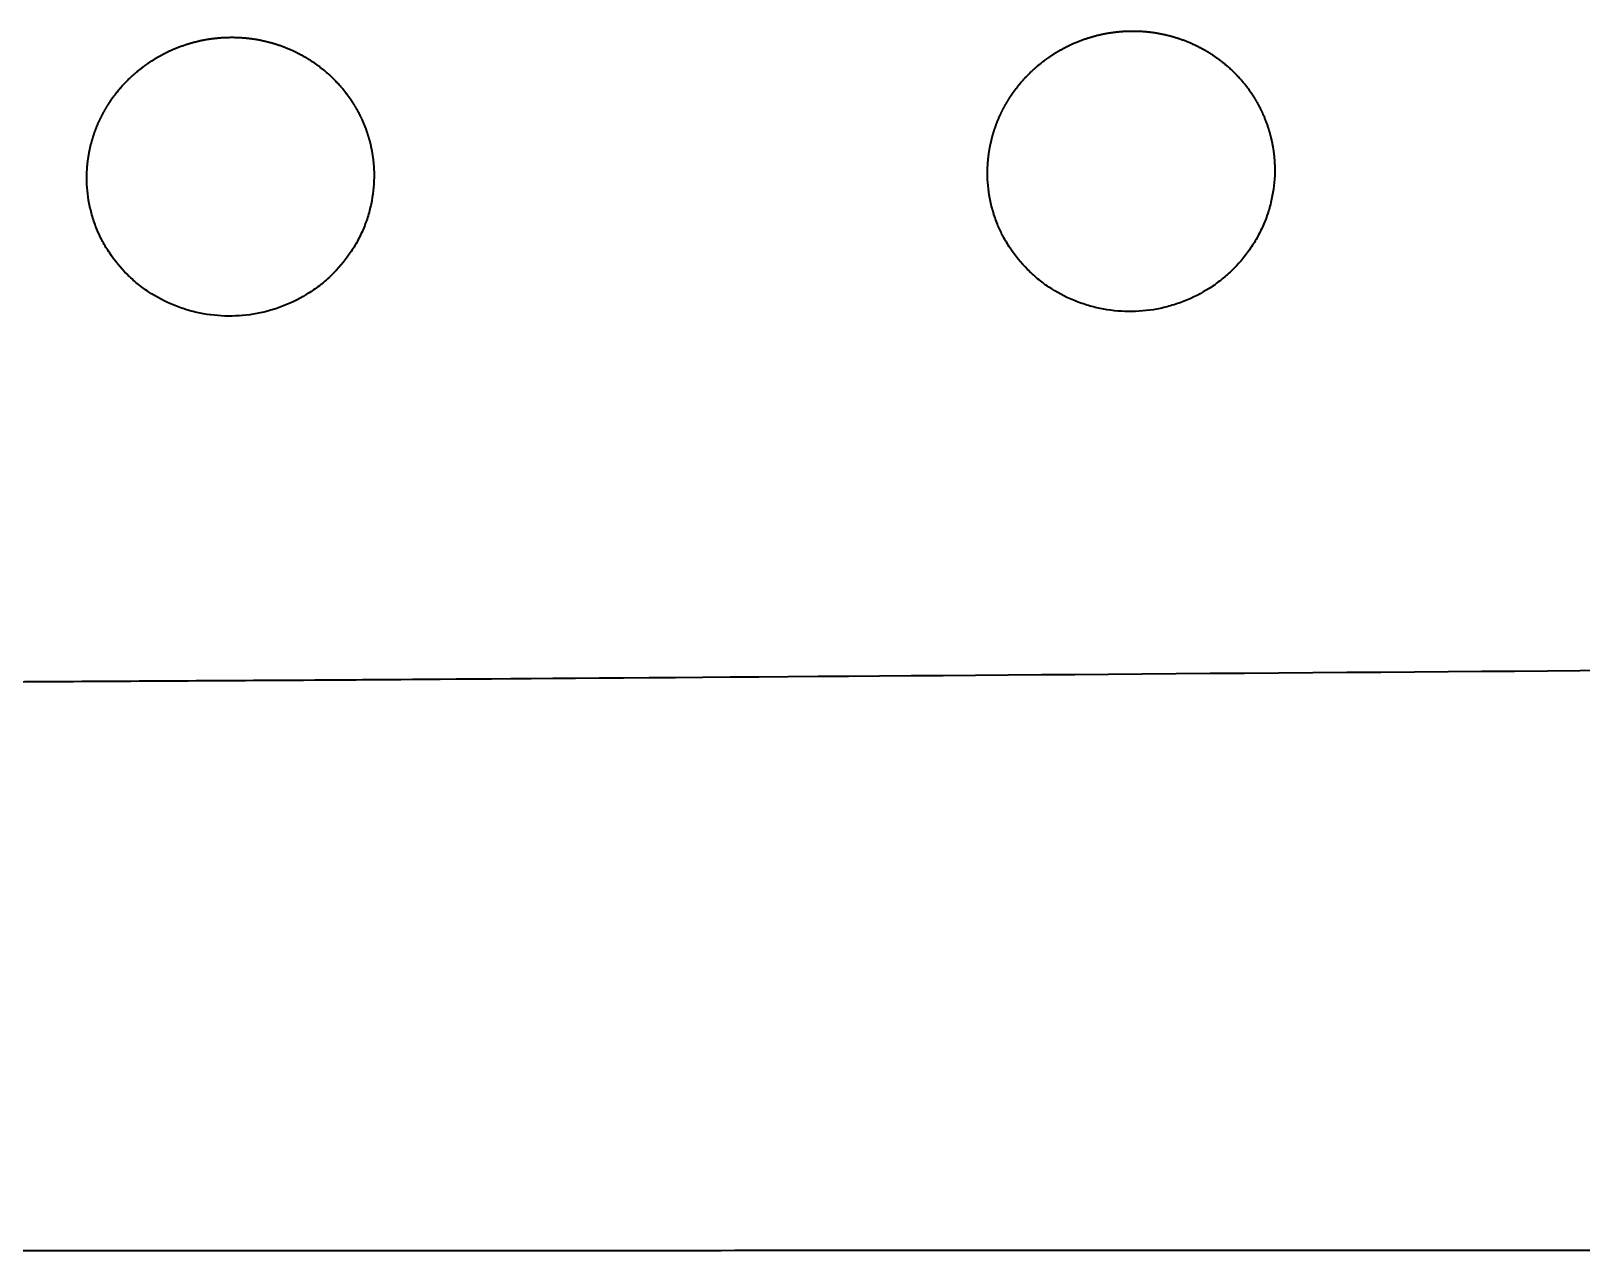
# Model space of a CAD drawing. Header units: millimetres. Extents: x 0 to 2526, y -1017 to 790.
# Drawn here: x 919.2 to 1118.9, y 462.6 to 619.7 of the extents above; entities that cross this region are included whole.
import ezdxf

# ---------------------------------------------------------------- set-up
doc = ezdxf.new("R2010")
doc.units = ezdxf.units.MM
doc.layers.add('Blocks', color=7, linetype='Continuous')
doc.layers.add('Blocks$Inner', color=7, linetype='Continuous', lineweight=25, true_color=0x007f00)
doc.layers.add('Blocks$Outline', color=7, linetype='Continuous', lineweight=35, true_color=0xff3f3f)

# ---------------------------------------------------------------- blocks, each defined once
blk = doc.blocks.new('Balcony Dining Bench w Arm Front')
at = {"layer": 'Blocks$Inner'}
for points, weights, knots in [([(1061.13, 619.73), (1060.53, 619.73), (1059.92, 619.71), (1058.7, 619.59), (1058.1, 619.51), (1056.31, 619.17), (1055.16, 618.83), (1053.46, 618.15), (1052.9, 617.9), (1051.83, 617.34), (1051.3, 617.04), (1050.29, 616.39), (1049.8, 616.04), (1048.85, 615.29), (1048.4, 614.89), (1047.08, 613.63), (1046.3, 612.72), (1045.28, 611.25), (1044.96, 610.74), (1044.51, 609.96), (1044.37, 609.69), (1044.1, 609.15), (1043.98, 608.88), (1043.38, 607.51), (1043.01, 606.39), (1042.7, 604.94), (1042.64, 604.65), (1042.54, 604.06), (1042.5, 603.76), (1042.4, 602.87), (1042.36, 602.28), (1042.35, 601.61), (1042.35, 601.52), (1042.35, 601.44)], [0.999999968697, 0.999999968625, 0.999999968556, 0.999999968424, 0.999999968362, 0.999999968188, 0.999999968088, 0.999999967966, 0.999999967929, 0.999999967867, 0.999999967841, 0.9999999678, 0.999999967785, 0.999999967765, 0.99999996776, 0.999999967761, 0.999999967784, 0.999999967848, 0.999999967874, 0.99999996792, 0.999999967937, 0.999999967973, 0.999999967992, 0.999999968092, 0.999999968188, 0.999999968325, 0.999999968354, 0.999999968412, 0.999999968442, 0.999999968535, 0.999999968599, 0.999999968674, 0.999999968684, 0.999999968694], [204.410615, 204.410615, 204.410615, 204.410615, 206.232319, 206.232319, 208.054023, 208.054023, 211.69743, 211.69743, 213.519134, 213.519134, 215.340837, 215.340837, 217.162541, 217.162541, 218.984244, 218.984244, 222.627652, 222.627652, 224.449355, 224.449355, 225.360207, 225.360207, 226.271059, 226.271059, 229.914466, 229.914466, 230.825318, 230.825318, 231.73617, 231.73617, 233.557874, 233.557874, 233.822296, 233.822296, 233.822296, 233.822296]), ([(1079.35, 601.81), (1079.35, 602.31), (1079.33, 602.82), (1079.26, 603.62), (1079.23, 603.92), (1079.15, 604.51), (1079.1, 604.8), (1078.82, 606.26), (1078.49, 607.39), (1077.82, 609.04), (1077.57, 609.58), (1077.01, 610.63), (1076.71, 611.14), (1075.73, 612.62), (1074.98, 613.53), (1073.28, 615.23), (1072.35, 615.98), (1070.87, 616.97), (1070.35, 617.28), (1069.29, 617.84), (1068.74, 618.1), (1067.08, 618.79), (1065.93, 619.13), (1064.16, 619.49), (1063.56, 619.58), (1062.35, 619.7), (1061.74, 619.73), (1061.13, 619.73)], [1.00000013327, 1.0000001334, 1.00000013355, 1.0000001338, 1.0000001339, 1.00000013409, 1.0000001342, 1.00000013473, 1.00000013521, 1.00000013601, 1.0000001363, 1.00000013689, 1.0000001372, 1.00000013816, 1.00000013884, 1.0000001403, 1.00000014106, 1.00000014222, 1.00000014261, 1.00000014341, 1.00000014381, 1.000000145, 1.00000014578, 1.00000014692, 1.00000014729, 1.00000014803, 1.00000014838, 1.00000014872], [175.53929, 175.53929, 175.53929, 175.53929, 177.084489, 177.084489, 177.99536, 177.99536, 178.90623, 178.90623, 182.549714, 182.549714, 184.371456, 184.371456, 186.193198, 186.193198, 189.836681, 189.836681, 193.480165, 193.480165, 195.301906, 195.301906, 197.123648, 197.123648, 200.767132, 200.767132, 202.588874, 202.588874, 204.410615, 204.410615, 204.410615, 204.410615]), ([(945.07, 618.92), (944.46, 618.92), (943.85, 618.9), (942.63, 618.78), (942.03, 618.7), (940.24, 618.36), (939.08, 618.02), (937.39, 617.34), (936.83, 617.09), (935.76, 616.53), (935.24, 616.23), (934.22, 615.58), (933.74, 615.23), (932.79, 614.49), (932.34, 614.09), (931.03, 612.84), (930.25, 611.93), (929.23, 610.47), (928.92, 609.97), (928.48, 609.18), (928.34, 608.92), (928.07, 608.38), (927.95, 608.12), (927.35, 606.76), (926.99, 605.64), (926.68, 604.2), (926.63, 603.91), (926.53, 603.32), (926.49, 603.03), (926.39, 602.15), (926.36, 601.56), (926.35, 600.91), (926.35, 600.85), (926.35, 600.79)], [1.00000002957, 1.00000002962, 1.00000002967, 1.00000002975, 1.00000002979, 1.00000002988, 1.00000002993, 1.00000002996, 1.00000002997, 1.00000002997, 1.00000002996, 1.00000002994, 1.00000002992, 1.00000002988, 1.00000002985, 1.00000002975, 1.00000002967, 1.00000002952, 1.00000002946, 1.00000002937, 1.00000002934, 1.00000002927, 1.00000002924, 1.00000002907, 1.00000002892, 1.00000002873, 1.00000002868, 1.0000000286, 1.00000002856, 1.00000002843, 1.00000002835, 1.00000002825, 1.00000002824, 1.00000002824], [204.857461, 204.857461, 204.857461, 204.857461, 206.681169, 206.681169, 208.504877, 208.504877, 212.152293, 212.152293, 213.976001, 213.976001, 215.79971, 215.79971, 217.623418, 217.623418, 219.447126, 219.447126, 223.094542, 223.094542, 224.91825, 224.91825, 225.830104, 225.830104, 226.741958, 226.741958, 230.389375, 230.389375, 231.301229, 231.301229, 232.213083, 232.213083, 234.036791, 234.036791, 234.229098, 234.229098, 234.229098, 234.229098]), ([(963.35, 601.06), (963.35, 601.59), (963.33, 602.11), (963.25, 602.93), (963.22, 603.23), (963.13, 603.81), (963.09, 604.1), (962.81, 605.55), (962.47, 606.67), (961.8, 608.31), (961.54, 608.85), (960.98, 609.89), (960.67, 610.39), (959.69, 611.86), (958.94, 612.77), (957.23, 614.45), (956.31, 615.2), (954.82, 616.18), (954.3, 616.49), (953.24, 617.05), (952.69, 617.3), (951.02, 617.99), (949.87, 618.33), (948.1, 618.68), (947.5, 618.77), (946.28, 618.89), (945.67, 618.92), (945.07, 618.92)], [1.00000011754, 1.00000011778, 1.00000011803, 1.00000011844, 1.00000011859, 1.00000011889, 1.00000011904, 1.00000011982, 1.00000012047, 1.0000001215, 1.00000012186, 1.00000012257, 1.00000012294, 1.00000012403, 1.00000012478, 1.00000012629, 1.00000012705, 1.00000012815, 1.00000012851, 1.00000012923, 1.00000012959, 1.00000013062, 1.00000013126, 1.00000013214, 1.00000013242, 1.00000013295, 1.0000001332, 1.00000013343], [175.883651, 175.883651, 175.883651, 175.883651, 177.502746, 177.502746, 178.41457, 178.41457, 179.326394, 179.326394, 182.973689, 182.973689, 184.797337, 184.797337, 186.620984, 186.620984, 190.26828, 190.26828, 193.915575, 193.915575, 195.739222, 195.739222, 197.56287, 197.56287, 201.210165, 201.210165, 203.033813, 203.033813, 204.857461, 204.857461, 204.857461, 204.857461])]:
    blk.add_rational_spline(points, weights, degree=3, knots=knots, dxfattribs=at)
for points, knots in [([(1042.35, 601.44), (1042.35, 600.35), (1042.45, 599.28), (1042.65, 598.22), (1042.7, 597.93), (1042.76, 597.64), (1042.83, 597.36), (1042.9, 597.08), (1042.98, 596.79), (1043.06, 596.51), (1043.22, 595.96), (1043.41, 595.41), (1043.63, 594.87), (1043.82, 594.4), (1044.03, 593.95), (1044.26, 593.5)], [233.822296, 233.822296, 233.822296, 233.822296, 237.211069, 237.211069, 237.211069, 238.132171, 238.132171, 238.132171, 239.048511, 239.048511, 239.048511, 240.871899, 240.871899, 240.871899, 242.443454, 242.443454, 242.443454, 242.443454]), ([(1060.51, 583.6), (1061.73, 583.59), (1062.95, 583.7), (1064.15, 583.92), (1064.75, 584.03), (1065.35, 584.17), (1065.93, 584.34), (1066.52, 584.51), (1067.11, 584.71), (1067.68, 584.94), (1068.81, 585.38), (1069.89, 585.94), (1070.91, 586.59), (1071.17, 586.76), (1071.42, 586.93), (1071.67, 587.1), (1071.91, 587.28), (1072.16, 587.46), (1072.4, 587.65), (1072.87, 588.03), (1073.33, 588.42), (1073.77, 588.84), (1074.64, 589.68), (1075.42, 590.59), (1076.1, 591.57), (1076.27, 591.82), (1076.44, 592.07), (1076.6, 592.32), (1076.76, 592.58), (1076.91, 592.83), (1077.06, 593.1), (1077.35, 593.61), (1077.61, 594.14), (1077.85, 594.69), (1078.09, 595.23), (1078.3, 595.78), (1078.48, 596.34), (1078.57, 596.62), (1078.66, 596.91), (1078.73, 597.19), (1078.81, 597.48), (1078.88, 597.77), (1078.94, 598.06), (1079.2, 599.21), (1079.33, 600.37), (1079.35, 601.55), (1079.35, 601.63), (1079.35, 601.72), (1079.35, 601.81)], [145.969876, 145.969876, 145.969876, 145.969876, 149.640543, 149.640543, 149.640543, 151.471454, 151.471454, 151.471454, 153.314961, 153.314961, 153.314961, 156.972382, 156.972382, 156.972382, 157.888663, 157.888663, 157.888663, 158.810289, 158.810289, 158.810289, 160.643035, 160.643035, 160.643035, 164.297282, 164.297282, 164.297282, 165.218016, 165.218016, 165.218016, 166.13464, 166.13464, 166.13464, 167.956709, 167.956709, 167.956709, 169.777964, 169.777964, 169.777964, 170.693569, 170.693569, 170.693569, 171.613561, 171.613561, 171.613561, 175.262934, 175.262934, 175.262934, 175.53929, 175.53929, 175.53929, 175.53929]), ([(926.35, 600.79), (926.35, 599.69), (926.45, 598.61), (926.66, 597.53), (926.71, 597.25), (926.78, 596.96), (926.85, 596.68), (926.91, 596.4), (926.99, 596.12), (927.07, 595.84), (927.24, 595.29), (927.43, 594.74), (927.65, 594.21), (927.83, 593.77), (928.03, 593.34), (928.24, 592.92)], [234.229098, 234.229098, 234.229098, 234.229098, 237.701522, 237.701522, 237.701522, 238.625477, 238.625477, 238.625477, 239.544501, 239.544501, 239.544501, 241.373382, 241.373382, 241.373382, 242.86313, 242.86313, 242.86313, 242.86313]), ([(944.59, 583.01), (945.82, 583.01), (947.03, 583.11), (948.24, 583.34), (948.84, 583.45), (949.44, 583.59), (950.02, 583.76), (950.61, 583.93), (951.2, 584.13), (951.77, 584.36), (952.9, 584.81), (953.98, 585.36), (955, 586.02), (955.25, 586.18), (955.5, 586.35), (955.75, 586.53), (956, 586.7), (956.24, 586.89), (956.48, 587.07), (956.95, 587.45), (957.41, 587.84), (957.84, 588.26), (958.71, 589.09), (959.48, 590), (960.16, 590.98), (960.33, 591.22), (960.49, 591.47), (960.65, 591.72), (960.81, 591.98), (960.96, 592.23), (961.11, 592.49), (961.39, 593.01), (961.65, 593.53), (961.89, 594.07), (962.12, 594.61), (962.33, 595.16), (962.51, 595.71), (962.6, 595.99), (962.68, 596.27), (962.76, 596.56), (962.83, 596.84), (962.9, 597.13), (962.96, 597.41), (963.21, 598.56), (963.33, 599.71), (963.35, 600.87), (963.35, 600.93), (963.35, 600.99), (963.35, 601.06)], [146.322203, 146.322203, 146.322203, 146.322203, 149.99988, 149.99988, 149.99988, 151.834261, 151.834261, 151.834261, 153.681127, 153.681127, 153.681127, 157.345405, 157.345405, 157.345405, 158.263586, 158.263586, 158.263586, 159.187082, 159.187082, 159.187082, 161.023112, 161.023112, 161.023112, 164.685427, 164.685427, 164.685427, 165.608251, 165.608251, 165.608251, 166.526699, 166.526699, 166.526699, 168.352909, 168.352909, 168.352909, 170.178973, 170.178973, 170.178973, 171.097239, 171.097239, 171.097239, 172.019631, 172.019631, 172.019631, 175.678845, 175.678845, 175.678845, 175.883651, 175.883651, 175.883651, 175.883651]), ([(1044.29, 593.43), (1044.32, 593.38), (1044.34, 593.33), (1044.37, 593.28), (1044.51, 593.02), (1044.65, 592.77), (1044.8, 592.52), (1044.95, 592.26), (1045.11, 592.01), (1045.27, 591.76), (1045.92, 590.78), (1046.66, 589.87), (1047.5, 589.03), (1047.91, 588.61), (1048.35, 588.21), (1048.81, 587.83), (1049.04, 587.64), (1049.28, 587.46), (1049.52, 587.28), (1049.76, 587.1), (1050.01, 586.93), (1050.25, 586.76), (1051.25, 586.09), (1052.3, 585.53), (1053.41, 585.06), (1053.97, 584.83), (1054.55, 584.62), (1055.13, 584.44), (1055.7, 584.26), (1056.29, 584.11), (1056.88, 583.99), (1058.08, 583.74), (1059.29, 583.62), (1060.51, 583.6)], [125.613368, 125.613368, 125.613368, 125.613368, 125.784025, 125.784025, 125.784025, 126.702351, 126.702351, 126.702351, 127.624323, 127.624323, 127.624323, 131.283407, 131.283407, 131.283407, 133.119183, 133.119183, 133.119183, 134.041994, 134.041994, 134.041994, 134.959381, 134.959381, 134.959381, 138.620984, 138.620984, 138.620984, 140.46617, 140.46617, 140.46617, 142.298254, 142.298254, 142.298254, 145.969876, 145.969876, 145.969876, 145.969876]), ([(928.28, 592.85), (928.32, 592.78), (928.35, 592.71), (928.39, 592.63), (928.53, 592.38), (928.67, 592.12), (928.82, 591.87), (928.98, 591.62), (929.13, 591.37), (929.3, 591.12), (929.95, 590.15), (930.69, 589.25), (931.53, 588.41), (931.95, 587.99), (932.39, 587.59), (932.85, 587.22), (933.08, 587.03), (933.32, 586.84), (933.56, 586.66), (933.8, 586.49), (934.05, 586.31), (934.3, 586.15), (935.3, 585.48), (936.35, 584.92), (937.47, 584.46), (938.03, 584.22), (938.61, 584.02), (939.19, 583.84), (939.77, 583.66), (940.36, 583.51), (940.95, 583.39), (942.15, 583.15), (943.36, 583.02), (944.59, 583.01)], [125.830199, 125.830199, 125.830199, 125.830199, 126.087369, 126.087369, 126.087369, 127.008518, 127.008518, 127.008518, 127.933167, 127.933167, 127.933167, 131.60234, 131.60234, 131.60234, 133.442933, 133.442933, 133.442933, 134.36812, 134.36812, 134.36812, 135.287803, 135.287803, 135.287803, 138.957971, 138.957971, 138.957971, 140.80723, 140.80723, 140.80723, 142.643214, 142.643214, 142.643214, 146.322203, 146.322203, 146.322203, 146.322203]), ([(172.45, 538.42), (201, 538.22), (203.85, 538.2), (212.4, 538.12), (218.1, 538.07), (229.5, 537.96), (235.19, 537.91), (246.51, 537.81), (252.12, 537.76), (263.36, 537.67), (268.97, 537.62), (285.83, 537.48), (297.05, 537.38), (319.52, 537.2), (330.75, 537.11), (353.22, 536.94), (364.46, 536.86), (386.93, 536.7), (398.16, 536.62), (420.64, 536.47), (431.87, 536.39), (454.35, 536.25), (465.59, 536.18), (488.06, 536.05), (499.3, 535.98), (516.16, 535.89), (521.78, 535.86), (533.02, 535.8), (538.63, 535.77), (887.06, 535.77), (892.68, 535.8), (903.92, 535.86), (909.54, 535.89), (926.4, 535.98), (937.64, 536.05), (960.11, 536.18), (971.35, 536.25), (1190.5, 537.91), (1196.2, 537.96), (1253.25, 538.43)], [-540.047863, -540.047863, -540.047863, -540.047863, -539.163222, -539.163222, -538.86678, -538.86678, -538.570337, -538.570337, -538.278244, -538.278244, -537.98615, -537.98615, -537.401585, -537.401585, -536.817401, -536.817401, -536.233217, -536.233217, -535.649035, -535.649035, -535.064854, -535.064854, -534.480674, -534.480674, -533.896495, -533.896495, -533.604406, -533.604406, -530.701779, -530.701779, -527.799152, -527.799152, -527.507063, -527.507063, -526.922884, -526.922884, -526.338704, -522.833221, -521.980947, -521.980947, -521.980947, -521.980947]), ([(203.77, 462.73), (213.2, 462.72), (222.62, 462.72), (232.05, 462.71), (241.48, 462.71), (250.91, 462.71), (260.34, 462.7), (269.76, 462.7), (279.19, 462.69), (288.62, 462.69), (298.04, 462.69), (307.47, 462.68), (316.9, 462.68), (326.32, 462.68), (335.75, 462.67), (345.17, 462.67), (354.6, 462.67), (364.03, 462.66), (373.45, 462.66), (382.88, 462.66), (392.31, 462.66), (401.74, 462.65), (411.16, 462.65), (420.59, 462.65), (430.02, 462.64), (439.45, 462.64), (448.87, 462.64), (458.3, 462.64), (467.73, 462.64), (477.16, 462.63), (486.59, 462.63), (496.01, 462.63), (505.44, 462.63), (514.87, 462.63), (524.3, 462.62), (533.72, 462.62), (543.15, 462.62), (552.58, 462.62), (562, 462.62), (571.43, 462.62), (580.86, 462.62), (590.28, 462.61), (599.71, 462.61), (609.14, 462.61), (618.56, 462.61), (627.99, 462.61), (646.84, 462.61), (665.7, 462.61), (684.55, 462.61), (703.41, 462.61), (722.27, 462.61), (741.12, 462.61), (759.98, 462.61), (778.83, 462.61), (797.69, 462.61), (807.11, 462.61), (816.54, 462.61), (825.97, 462.61), (835.39, 462.61), (844.82, 462.62), (854.25, 462.62), (863.67, 462.62), (873.1, 462.62), (882.53, 462.62), (891.95, 462.62), (901.38, 462.62), (910.81, 462.63), (920.23, 462.63), (929.66, 462.63), (939.09, 462.63), (948.52, 462.63), (957.95, 462.64), (967.37, 462.64), (976.8, 462.64), (986.23, 462.64), (995.66, 462.64), (1005.09, 462.65), (1014.51, 462.65), (1023.94, 462.65), (1033.37, 462.66), (1042.8, 462.66), (1052.22, 462.66), (1061.65, 462.66), (1071.08, 462.67), (1080.5, 462.67), (1089.93, 462.67), (1099.36, 462.68), (1108.78, 462.68), (1118.21, 462.68), (1127.63, 462.69), (1137.06, 462.69), (1146.49, 462.69), (1155.91, 462.7), (1165.34, 462.7), (1174.77, 462.71), (1184.2, 462.71), (1193.62, 462.71), (1203.05, 462.72), (1212.48, 462.72), (1221.91, 462.73)], [52.701358, 52.701358, 52.701358, 52.701358, 80.986802, 80.986802, 80.986802, 109.26944, 109.26944, 109.26944, 137.549943, 137.549943, 137.549943, 165.829072, 165.829072, 165.829072, 194.107949, 194.107949, 194.107949, 222.387782, 222.387782, 222.387782, 250.669461, 250.669461, 250.669461, 278.952602, 278.952602, 278.952602, 307.236509, 307.236509, 307.236509, 335.520462, 335.520462, 335.520462, 363.803655, 363.803655, 363.803655, 392.08526, 392.08526, 392.08526, 420.364856, 420.364856, 420.364856, 448.643647, 448.643647, 448.643647, 476.923239, 476.923239, 476.923239, 533.488031, 533.488031, 533.488031, 590.056029, 590.056029, 590.056029, 646.620822, 646.620822, 646.620822, 674.900413, 674.900413, 674.900413, 703.179204, 703.179204, 703.179204, 731.458801, 731.458801, 731.458801, 759.740405, 759.740405, 759.740405, 788.023598, 788.023598, 788.023598, 816.307551, 816.307551, 816.307551, 844.591458, 844.591458, 844.591458, 872.8746, 872.8746, 872.8746, 901.156279, 901.156279, 901.156279, 929.436112, 929.436112, 929.436112, 957.714988, 957.714988, 957.714988, 985.994117, 985.994117, 985.994117, 1014.274621, 1014.274621, 1014.274621, 1042.557259, 1042.557259, 1042.557259, 1070.842703, 1070.842703, 1070.842703, 1070.842703])]:
    blk.add_open_spline(points, degree=3, knots=knots, dxfattribs=at)
at = {"layer": 'Blocks$Outline'}
for points, weights, knots in [([(1042.35, 601.44), (1042.35, 601.52), (1042.35, 601.61), (1042.36, 602.28), (1042.4, 602.87), (1042.5, 603.76), (1042.54, 604.06), (1042.64, 604.65), (1042.7, 604.94), (1043.01, 606.39), (1043.38, 607.51), (1043.98, 608.88), (1044.1, 609.15), (1044.37, 609.69), (1044.51, 609.96), (1044.96, 610.74), (1045.28, 611.25), (1046.3, 612.72), (1047.08, 613.63), (1048.4, 614.89), (1048.85, 615.29), (1049.8, 616.04), (1050.29, 616.39), (1051.3, 617.04), (1051.83, 617.34), (1052.9, 617.9), (1053.46, 618.15), (1055.16, 618.83), (1056.31, 619.17), (1058.1, 619.51), (1058.7, 619.59), (1059.92, 619.71), (1060.53, 619.73), (1061.13, 619.73)], [0.999999968694, 0.999999968684, 0.999999968674, 0.999999968599, 0.999999968535, 0.999999968442, 0.999999968412, 0.999999968354, 0.999999968325, 0.999999968188, 0.999999968092, 0.999999967992, 0.999999967973, 0.999999967937, 0.99999996792, 0.999999967874, 0.999999967848, 0.999999967784, 0.999999967761, 0.99999996776, 0.999999967765, 0.999999967785, 0.9999999678, 0.999999967841, 0.999999967867, 0.999999967929, 0.999999967966, 0.999999968088, 0.999999968188, 0.999999968362, 0.999999968424, 0.999999968556, 0.999999968625, 0.999999968697], [-233.822296, -233.822296, -233.822296, -233.822296, -233.557874, -233.557874, -231.73617, -231.73617, -230.825318, -230.825318, -229.914466, -229.914466, -226.271059, -226.271059, -225.360207, -225.360207, -224.449355, -224.449355, -222.627652, -222.627652, -218.984244, -218.984244, -217.162541, -217.162541, -215.340837, -215.340837, -213.519134, -213.519134, -211.69743, -211.69743, -208.054023, -208.054023, -206.232319, -206.232319, -204.410615, -204.410615, -204.410615, -204.410615]), ([(1061.13, 619.73), (1061.74, 619.73), (1062.35, 619.7), (1063.56, 619.58), (1064.16, 619.49), (1065.93, 619.13), (1067.08, 618.79), (1068.74, 618.1), (1069.29, 617.84), (1070.35, 617.28), (1070.87, 616.97), (1072.35, 615.98), (1073.28, 615.23), (1074.98, 613.53), (1075.73, 612.62), (1076.71, 611.14), (1077.01, 610.63), (1077.57, 609.58), (1077.82, 609.04), (1078.49, 607.39), (1078.82, 606.26), (1079.1, 604.8), (1079.15, 604.51), (1079.23, 603.92), (1079.26, 603.62), (1079.33, 602.82), (1079.35, 602.31), (1079.35, 601.81)], [1.00000014872, 1.00000014838, 1.00000014803, 1.00000014729, 1.00000014692, 1.00000014578, 1.000000145, 1.00000014381, 1.00000014341, 1.00000014261, 1.00000014222, 1.00000014106, 1.0000001403, 1.00000013884, 1.00000013816, 1.0000001372, 1.00000013689, 1.0000001363, 1.00000013601, 1.00000013521, 1.00000013473, 1.0000001342, 1.00000013409, 1.0000001339, 1.0000001338, 1.00000013355, 1.0000001334, 1.00000013327], [-204.410615, -204.410615, -204.410615, -204.410615, -202.588874, -202.588874, -200.767132, -200.767132, -197.123648, -197.123648, -195.301906, -195.301906, -193.480165, -193.480165, -189.836681, -189.836681, -186.193198, -186.193198, -184.371456, -184.371456, -182.549714, -182.549714, -178.90623, -178.90623, -177.99536, -177.99536, -177.084489, -177.084489, -175.53929, -175.53929, -175.53929, -175.53929]), ([(926.35, 600.79), (926.35, 600.85), (926.35, 600.91), (926.36, 601.56), (926.39, 602.15), (926.49, 603.03), (926.53, 603.32), (926.63, 603.91), (926.68, 604.2), (926.99, 605.64), (927.35, 606.76), (927.95, 608.12), (928.07, 608.38), (928.34, 608.92), (928.48, 609.18), (928.92, 609.97), (929.23, 610.47), (930.25, 611.93), (931.03, 612.84), (932.34, 614.09), (932.79, 614.49), (933.74, 615.23), (934.22, 615.58), (935.24, 616.23), (935.76, 616.53), (936.83, 617.09), (937.39, 617.34), (939.08, 618.02), (940.24, 618.36), (942.03, 618.7), (942.63, 618.78), (943.85, 618.9), (944.46, 618.92), (945.07, 618.92)], [1.00000002824, 1.00000002824, 1.00000002825, 1.00000002835, 1.00000002843, 1.00000002856, 1.0000000286, 1.00000002868, 1.00000002873, 1.00000002892, 1.00000002907, 1.00000002924, 1.00000002927, 1.00000002934, 1.00000002937, 1.00000002946, 1.00000002952, 1.00000002967, 1.00000002975, 1.00000002985, 1.00000002988, 1.00000002992, 1.00000002994, 1.00000002996, 1.00000002997, 1.00000002997, 1.00000002996, 1.00000002993, 1.00000002988, 1.00000002979, 1.00000002975, 1.00000002967, 1.00000002962, 1.00000002957], [-234.229098, -234.229098, -234.229098, -234.229098, -234.036791, -234.036791, -232.213083, -232.213083, -231.301229, -231.301229, -230.389375, -230.389375, -226.741958, -226.741958, -225.830104, -225.830104, -224.91825, -224.91825, -223.094542, -223.094542, -219.447126, -219.447126, -217.623418, -217.623418, -215.79971, -215.79971, -213.976001, -213.976001, -212.152293, -212.152293, -208.504877, -208.504877, -206.681169, -206.681169, -204.857461, -204.857461, -204.857461, -204.857461]), ([(945.07, 618.92), (945.67, 618.92), (946.28, 618.89), (947.5, 618.77), (948.1, 618.68), (949.87, 618.33), (951.02, 617.99), (952.69, 617.3), (953.24, 617.05), (954.3, 616.49), (954.82, 616.18), (956.31, 615.2), (957.23, 614.45), (958.94, 612.77), (959.69, 611.86), (960.67, 610.39), (960.98, 609.89), (961.54, 608.85), (961.8, 608.31), (962.47, 606.67), (962.81, 605.55), (963.09, 604.1), (963.13, 603.81), (963.22, 603.23), (963.25, 602.93), (963.33, 602.11), (963.35, 601.59), (963.35, 601.06)], [1.00000013343, 1.0000001332, 1.00000013295, 1.00000013242, 1.00000013214, 1.00000013126, 1.00000013062, 1.00000012959, 1.00000012923, 1.00000012851, 1.00000012815, 1.00000012705, 1.00000012629, 1.00000012478, 1.00000012403, 1.00000012294, 1.00000012257, 1.00000012186, 1.0000001215, 1.00000012047, 1.00000011982, 1.00000011904, 1.00000011889, 1.00000011859, 1.00000011844, 1.00000011803, 1.00000011778, 1.00000011754], [-204.857461, -204.857461, -204.857461, -204.857461, -203.033813, -203.033813, -201.210165, -201.210165, -197.56287, -197.56287, -195.739222, -195.739222, -193.915575, -193.915575, -190.26828, -190.26828, -186.620984, -186.620984, -184.797337, -184.797337, -182.973689, -182.973689, -179.326394, -179.326394, -178.41457, -178.41457, -177.502746, -177.502746, -175.883651, -175.883651, -175.883651, -175.883651])]:
    blk.add_rational_spline(points, weights, degree=3, knots=knots, dxfattribs=at)
for points, knots in [([(1044.26, 593.5), (1044.03, 593.95), (1043.82, 594.4), (1043.63, 594.87), (1043.41, 595.41), (1043.22, 595.96), (1043.06, 596.51), (1042.98, 596.79), (1042.9, 597.08), (1042.83, 597.36), (1042.76, 597.64), (1042.7, 597.93), (1042.65, 598.22), (1042.45, 599.28), (1042.35, 600.35), (1042.35, 601.44)], [-242.443454, -242.443454, -242.443454, -242.443454, -240.871899, -240.871899, -240.871899, -239.048511, -239.048511, -239.048511, -238.132171, -238.132171, -238.132171, -237.211069, -237.211069, -237.211069, -233.822296, -233.822296, -233.822296, -233.822296]), ([(1079.35, 601.81), (1079.35, 601.72), (1079.35, 601.63), (1079.35, 601.55), (1079.33, 600.37), (1079.2, 599.21), (1078.94, 598.06), (1078.88, 597.77), (1078.81, 597.48), (1078.73, 597.19), (1078.66, 596.91), (1078.57, 596.62), (1078.48, 596.34), (1078.3, 595.78), (1078.09, 595.23), (1077.85, 594.69), (1077.61, 594.14), (1077.35, 593.61), (1077.06, 593.1), (1076.91, 592.83), (1076.76, 592.58), (1076.6, 592.32), (1076.44, 592.07), (1076.27, 591.82), (1076.1, 591.57), (1075.42, 590.59), (1074.64, 589.68), (1073.77, 588.84), (1073.33, 588.42), (1072.87, 588.03), (1072.4, 587.65), (1072.16, 587.46), (1071.91, 587.28), (1071.67, 587.1), (1071.42, 586.93), (1071.17, 586.76), (1070.91, 586.59), (1069.89, 585.94), (1068.81, 585.38), (1067.68, 584.94), (1067.11, 584.71), (1066.52, 584.51), (1065.93, 584.34), (1065.35, 584.17), (1064.75, 584.03), (1064.15, 583.92), (1062.95, 583.7), (1061.73, 583.59), (1060.51, 583.6)], [-175.53929, -175.53929, -175.53929, -175.53929, -175.262934, -175.262934, -175.262934, -171.613561, -171.613561, -171.613561, -170.693569, -170.693569, -170.693569, -169.777964, -169.777964, -169.777964, -167.956709, -167.956709, -167.956709, -166.13464, -166.13464, -166.13464, -165.218016, -165.218016, -165.218016, -164.297282, -164.297282, -164.297282, -160.643035, -160.643035, -160.643035, -158.810289, -158.810289, -158.810289, -157.888663, -157.888663, -157.888663, -156.972382, -156.972382, -156.972382, -153.314961, -153.314961, -153.314961, -151.471454, -151.471454, -151.471454, -149.640543, -149.640543, -149.640543, -145.969876, -145.969876, -145.969876, -145.969876]), ([(928.24, 592.92), (928.03, 593.34), (927.83, 593.77), (927.65, 594.21), (927.43, 594.74), (927.24, 595.29), (927.07, 595.84), (926.99, 596.12), (926.91, 596.4), (926.85, 596.68), (926.78, 596.96), (926.71, 597.25), (926.66, 597.53), (926.45, 598.61), (926.35, 599.69), (926.35, 600.79)], [-242.86313, -242.86313, -242.86313, -242.86313, -241.373382, -241.373382, -241.373382, -239.544501, -239.544501, -239.544501, -238.625477, -238.625477, -238.625477, -237.701522, -237.701522, -237.701522, -234.229098, -234.229098, -234.229098, -234.229098]), ([(963.35, 601.06), (963.35, 600.99), (963.35, 600.93), (963.35, 600.87), (963.33, 599.71), (963.21, 598.56), (962.96, 597.41), (962.9, 597.13), (962.83, 596.84), (962.76, 596.56), (962.68, 596.27), (962.6, 595.99), (962.51, 595.71), (962.33, 595.16), (962.12, 594.61), (961.89, 594.07), (961.65, 593.53), (961.39, 593.01), (961.11, 592.49), (960.96, 592.23), (960.81, 591.98), (960.65, 591.72), (960.49, 591.47), (960.33, 591.22), (960.16, 590.98), (959.48, 590), (958.71, 589.09), (957.84, 588.26), (957.41, 587.84), (956.95, 587.45), (956.48, 587.07), (956.24, 586.89), (956, 586.7), (955.75, 586.53), (955.5, 586.35), (955.25, 586.18), (955, 586.02), (953.98, 585.36), (952.9, 584.81), (951.77, 584.36), (951.2, 584.13), (950.61, 583.93), (950.02, 583.76), (949.44, 583.59), (948.84, 583.45), (948.24, 583.34), (947.03, 583.11), (945.82, 583.01), (944.59, 583.01)], [-175.883651, -175.883651, -175.883651, -175.883651, -175.678845, -175.678845, -175.678845, -172.019631, -172.019631, -172.019631, -171.097239, -171.097239, -171.097239, -170.178973, -170.178973, -170.178973, -168.352909, -168.352909, -168.352909, -166.526699, -166.526699, -166.526699, -165.608251, -165.608251, -165.608251, -164.685427, -164.685427, -164.685427, -161.023112, -161.023112, -161.023112, -159.187082, -159.187082, -159.187082, -158.263586, -158.263586, -158.263586, -157.345405, -157.345405, -157.345405, -153.681127, -153.681127, -153.681127, -151.834261, -151.834261, -151.834261, -149.99988, -149.99988, -149.99988, -146.322203, -146.322203, -146.322203, -146.322203]), ([(1060.51, 583.6), (1059.29, 583.62), (1058.08, 583.74), (1056.88, 583.99), (1056.29, 584.11), (1055.7, 584.26), (1055.13, 584.44), (1054.55, 584.62), (1053.97, 584.83), (1053.41, 585.06), (1052.3, 585.53), (1051.25, 586.09), (1050.25, 586.76), (1050.01, 586.93), (1049.76, 587.1), (1049.52, 587.28), (1049.28, 587.46), (1049.04, 587.64), (1048.81, 587.83), (1048.35, 588.21), (1047.91, 588.61), (1047.5, 589.03), (1046.66, 589.87), (1045.92, 590.78), (1045.27, 591.76), (1045.11, 592.01), (1044.95, 592.26), (1044.8, 592.52), (1044.65, 592.77), (1044.51, 593.02), (1044.37, 593.28), (1044.34, 593.33), (1044.32, 593.38), (1044.29, 593.43)], [-145.969876, -145.969876, -145.969876, -145.969876, -142.298254, -142.298254, -142.298254, -140.46617, -140.46617, -140.46617, -138.620984, -138.620984, -138.620984, -134.959381, -134.959381, -134.959381, -134.041994, -134.041994, -134.041994, -133.119183, -133.119183, -133.119183, -131.283407, -131.283407, -131.283407, -127.624323, -127.624323, -127.624323, -126.702351, -126.702351, -126.702351, -125.784025, -125.784025, -125.784025, -125.613368, -125.613368, -125.613368, -125.613368]), ([(944.59, 583.01), (943.36, 583.02), (942.15, 583.15), (940.95, 583.39), (940.36, 583.51), (939.77, 583.66), (939.19, 583.84), (938.61, 584.02), (938.03, 584.22), (937.47, 584.46), (936.35, 584.92), (935.3, 585.48), (934.3, 586.15), (934.05, 586.31), (933.8, 586.49), (933.56, 586.66), (933.32, 586.84), (933.08, 587.03), (932.85, 587.22), (932.39, 587.59), (931.95, 587.99), (931.53, 588.41), (930.69, 589.25), (929.95, 590.15), (929.3, 591.12), (929.13, 591.37), (928.98, 591.62), (928.82, 591.87), (928.67, 592.12), (928.53, 592.38), (928.39, 592.63), (928.35, 592.71), (928.32, 592.78), (928.28, 592.85)], [-146.322203, -146.322203, -146.322203, -146.322203, -142.643214, -142.643214, -142.643214, -140.80723, -140.80723, -140.80723, -138.957971, -138.957971, -138.957971, -135.287803, -135.287803, -135.287803, -134.36812, -134.36812, -134.36812, -133.442933, -133.442933, -133.442933, -131.60234, -131.60234, -131.60234, -127.933167, -127.933167, -127.933167, -127.008518, -127.008518, -127.008518, -126.087369, -126.087369, -126.087369, -125.830199, -125.830199, -125.830199, -125.830199]), ([(172.45, 538.42), (201, 538.22), (203.85, 538.2), (212.4, 538.12), (218.1, 538.07), (229.5, 537.96), (235.19, 537.91), (246.51, 537.81), (252.12, 537.76), (263.36, 537.67), (268.97, 537.62), (285.83, 537.48), (297.05, 537.38), (319.52, 537.2), (330.75, 537.11), (353.22, 536.94), (364.46, 536.86), (386.93, 536.7), (398.16, 536.62), (420.64, 536.47), (431.87, 536.39), (454.35, 536.25), (465.59, 536.18), (488.06, 536.05), (499.3, 535.98), (516.16, 535.89), (521.78, 535.86), (533.02, 535.8), (538.63, 535.77), (887.06, 535.77), (892.68, 535.8), (903.92, 535.86), (909.54, 535.89), (926.4, 535.98), (937.64, 536.05), (960.11, 536.18), (971.35, 536.25), (1190.5, 537.91), (1196.2, 537.96), (1253.25, 538.43)], [-540.047863, -540.047863, -540.047863, -540.047863, -539.163222, -539.163222, -538.86678, -538.86678, -538.570337, -538.570337, -538.278244, -538.278244, -537.98615, -537.98615, -537.401585, -537.401585, -536.817401, -536.817401, -536.233217, -536.233217, -535.649035, -535.649035, -535.064854, -535.064854, -534.480674, -534.480674, -533.896495, -533.896495, -533.604406, -533.604406, -530.701779, -530.701779, -527.799152, -527.799152, -527.507063, -527.507063, -526.922884, -526.922884, -526.338704, -522.833221, -521.980947, -521.980947, -521.980947, -521.980947]), ([(1221.91, 462.73), (1212.48, 462.72), (1203.05, 462.72), (1193.62, 462.71), (1184.2, 462.71), (1174.77, 462.71), (1165.34, 462.7), (1155.91, 462.7), (1146.49, 462.69), (1137.06, 462.69), (1127.63, 462.69), (1118.21, 462.68), (1108.78, 462.68), (1099.36, 462.68), (1089.93, 462.67), (1080.5, 462.67), (1071.08, 462.67), (1061.65, 462.66), (1052.22, 462.66), (1042.8, 462.66), (1033.37, 462.66), (1023.94, 462.65), (1014.51, 462.65), (1005.09, 462.65), (995.66, 462.64), (986.23, 462.64), (976.8, 462.64), (967.37, 462.64), (957.95, 462.64), (948.52, 462.63), (939.09, 462.63), (929.66, 462.63), (920.23, 462.63), (910.81, 462.63), (901.38, 462.62), (891.95, 462.62), (882.53, 462.62), (873.1, 462.62), (863.67, 462.62), (854.25, 462.62), (844.82, 462.62), (835.39, 462.61), (825.97, 462.61), (816.54, 462.61), (807.11, 462.61), (797.69, 462.61), (778.83, 462.61), (759.98, 462.61), (741.12, 462.61), (722.27, 462.61), (703.41, 462.61), (684.55, 462.61), (665.7, 462.61), (646.84, 462.61), (627.99, 462.61), (618.56, 462.61), (609.14, 462.61), (599.71, 462.61), (590.28, 462.61), (580.86, 462.62), (571.43, 462.62), (562, 462.62), (552.58, 462.62), (543.15, 462.62), (533.72, 462.62), (524.3, 462.62), (514.87, 462.63), (505.44, 462.63), (496.01, 462.63), (486.59, 462.63), (477.16, 462.63), (467.73, 462.64), (458.3, 462.64), (448.87, 462.64), (439.45, 462.64), (430.02, 462.64), (420.59, 462.65), (411.16, 462.65), (401.74, 462.65), (392.31, 462.66), (382.88, 462.66), (373.45, 462.66), (364.03, 462.66), (354.6, 462.67), (345.17, 462.67), (335.75, 462.67), (326.32, 462.68), (316.9, 462.68), (307.47, 462.68), (298.04, 462.69), (288.62, 462.69), (279.19, 462.69), (269.76, 462.7), (260.34, 462.7), (250.91, 462.71), (241.48, 462.71), (232.05, 462.71), (222.62, 462.72), (213.2, 462.72), (203.77, 462.73)], [-1469.58527, -1469.58527, -1469.58527, -1469.58527, -1441.299826, -1441.299826, -1441.299826, -1413.017188, -1413.017188, -1413.017188, -1384.736684, -1384.736684, -1384.736684, -1356.457555, -1356.457555, -1356.457555, -1328.178679, -1328.178679, -1328.178679, -1299.898845, -1299.898845, -1299.898845, -1271.617167, -1271.617167, -1271.617167, -1243.334025, -1243.334025, -1243.334025, -1215.050118, -1215.050118, -1215.050118, -1186.766165, -1186.766165, -1186.766165, -1158.482972, -1158.482972, -1158.482972, -1130.201368, -1130.201368, -1130.201368, -1101.921771, -1101.921771, -1101.921771, -1073.64298, -1073.64298, -1073.64298, -1045.363389, -1045.363389, -1045.363389, -988.798596, -988.798596, -988.798596, -932.230598, -932.230598, -932.230598, -875.665805, -875.665805, -875.665805, -847.386214, -847.386214, -847.386214, -819.107423, -819.107423, -819.107423, -790.827827, -790.827827, -790.827827, -762.546222, -762.546222, -762.546222, -734.263029, -734.263029, -734.263029, -705.979076, -705.979076, -705.979076, -677.695169, -677.695169, -677.695169, -649.412028, -649.412028, -649.412028, -621.130349, -621.130349, -621.130349, -592.850516, -592.850516, -592.850516, -564.571639, -564.571639, -564.571639, -536.29251, -536.29251, -536.29251, -508.012007, -508.012007, -508.012007, -479.729369, -479.729369, -479.729369, -451.443925, -451.443925, -451.443925, -451.443925])]:
    blk.add_open_spline(points, degree=3, knots=knots, dxfattribs=at)
for points in [[(1044.29, 593.43), (1044.26, 593.5)], [(928.28, 592.85), (928.24, 592.92)]]:
    blk.add_open_spline(points, degree=1, dxfattribs=at)

msp = doc.modelspace()

# ---------------------------------------------------------------- block references
at = {"layer": 'Blocks'}
msp.add_blockref('Balcony Dining Bench w Arm Front', (0, 0), dxfattribs=at)

doc.saveas('drawing.dxf')
